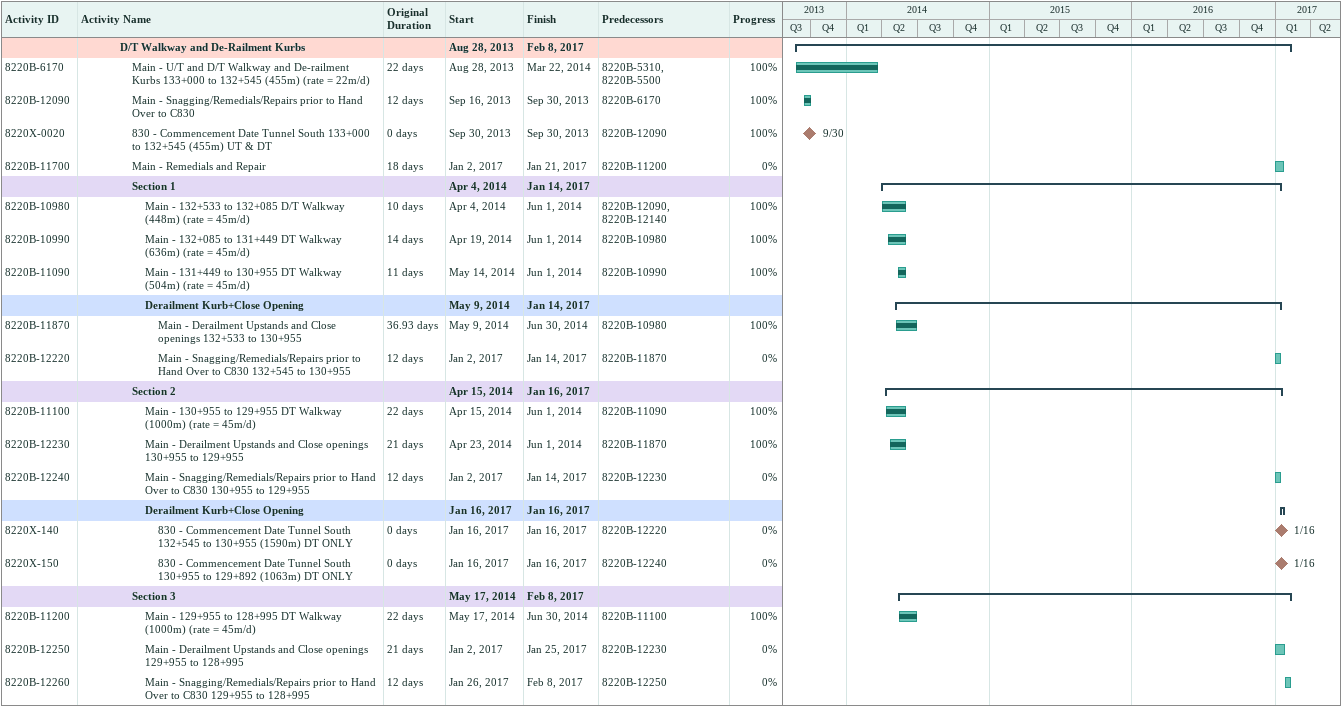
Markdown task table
| ID | Level | Task | Original duration | Start | Finish | Predecessors | % complete |
|---|---|---|---|---|---|---|---|
|  | 4 | **D/T Walkway and De-Railment Kurbs** |  | 2013-08-28 | 2017-02-08 |  |  |
| 8220B-6170 | 5 | Main - U/T and D/T Walkway and De-railment Kurbs 133+000 to 132+545 (455m) (rate = 22m/d) | 22d | 2013-08-28 | 2014-03-22 | 8220B-5310, 8220B-5500 | 100 |
| 8220B-12090 | 5 | Main - Snagging/Remedials/Repairs prior to Hand Over to C830 | 12d | 2013-09-16 | 2013-09-30 | 8220B-6170 | 100 |
| 8220X-0020 | 5 | 830 - Commencement Date Tunnel South 133+000 to 132+545 (455m) UT & DT | 0d | 2013-09-30 | 2013-09-30 | 8220B-12090 | 100 |
| 8220B-11700 | 5 | Main - Remedials and Repair | 18d | 2017-01-02 | 2017-01-21 | 8220B-11200 | 0 |
|  | 5 | **Section 1** |  | 2014-04-04 | 2017-01-14 |  |  |
| 8220B-10980 | 6 | Main - 132+533 to 132+085 D/T Walkway (448m) (rate = 45m/d) | 10d | 2014-04-04 | 2014-06-01 | 8220B-12090, 8220B-12140 | 100 |
| 8220B-10990 | 6 | Main - 132+085 to 131+449 DT Walkway (636m) (rate = 45m/d) | 14d | 2014-04-19 | 2014-06-01 | 8220B-10980 | 100 |
| 8220B-11090 | 6 | Main - 131+449 to 130+955 DT Walkway (504m) (rate = 45m/d) | 11d | 2014-05-14 | 2014-06-01 | 8220B-10990 | 100 |
|  | 6 | **Derailment Kurb+Close Opening** |  | 2014-05-09 | 2017-01-14 |  |  |
| 8220B-11870 | 7 | Main - Derailment Upstands and Close openings 132+533 to 130+955 | 36.93d | 2014-05-09 | 2014-06-30 | 8220B-10980 | 100 |
| 8220B-12220 | 7 | Main - Snagging/Remedials/Repairs prior to Hand Over to C830 132+545 to 130+955 | 12d | 2017-01-02 | 2017-01-14 | 8220B-11870 | 0 |
|  | 5 | **Section 2** |  | 2014-04-15 | 2017-01-16 |  |  |
| 8220B-11100 | 6 | Main - 130+955 to 129+955 DT Walkway (1000m) (rate = 45m/d) | 22d | 2014-04-15 | 2014-06-01 | 8220B-11090 | 100 |
| 8220B-12230 | 6 | Main - Derailment Upstands and Close openings 130+955 to 129+955 | 21d | 2014-04-23 | 2014-06-01 | 8220B-11870 | 100 |
| 8220B-12240 | 6 | Main - Snagging/Remedials/Repairs prior to Hand Over to C830 130+955 to 129+955 | 12d | 2017-01-02 | 2017-01-14 | 8220B-12230 | 0 |
|  | 6 | **Derailment Kurb+Close Opening** |  | 2017-01-16 | 2017-01-16 |  |  |
| 8220X-140 | 7 | 830 - Commencement Date Tunnel South 132+545 to 130+955 (1590m) DT ONLY | 0d | 2017-01-16 | 2017-01-16 | 8220B-12220 | 0 |
| 8220X-150 | 7 | 830 - Commencement Date Tunnel South 130+955 to 129+892 (1063m) DT ONLY | 0d | 2017-01-16 | 2017-01-16 | 8220B-12240 | 0 |
|  | 5 | **Section 3** |  | 2014-05-17 | 2017-02-08 |  |  |
| 8220B-11200 | 6 | Main - 129+955 to 128+995 DT Walkway (1000m) (rate = 45m/d) | 22d | 2014-05-17 | 2014-06-30 | 8220B-11100 | 100 |
| 8220B-12250 | 6 | Main - Derailment Upstands and Close openings 129+955 to 128+995 | 21d | 2017-01-02 | 2017-01-25 | 8220B-12230 | 0 |
| 8220B-12260 | 6 | Main - Snagging/Remedials/Repairs prior to Hand Over to C830 129+955 to 128+995 | 12d | 2017-01-26 | 2017-02-08 | 8220B-12250 | 0 |
